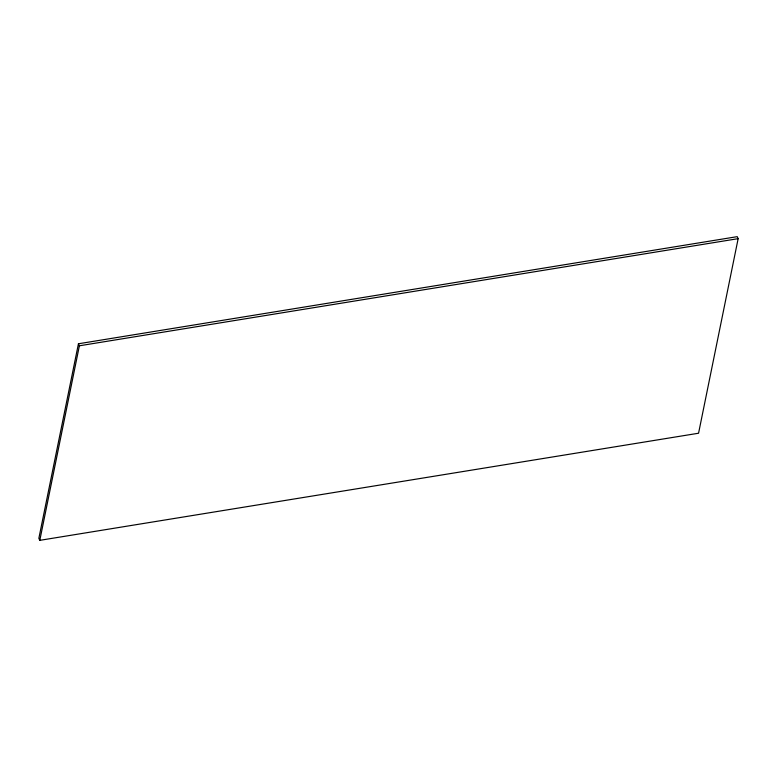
<?xml version="1.0" encoding="UTF-8"?>
<svg xmlns="http://www.w3.org/2000/svg" width="777" height="777" viewBox="0 0 777 777"><rect width="100%" height="100%" fill="white"/><g stroke="black" fill="none" stroke-linecap="round" stroke-linejoin="round"><path stroke-width="1.17" d="M78.438 343.774L38.85 538.344L39.792 540.345L698.562 433.226L738.15 238.656L737.208 236.655L78.438 343.774L79.38 345.784L39.792 540.345M79.38 345.784L738.15 238.656"/></g></svg>
